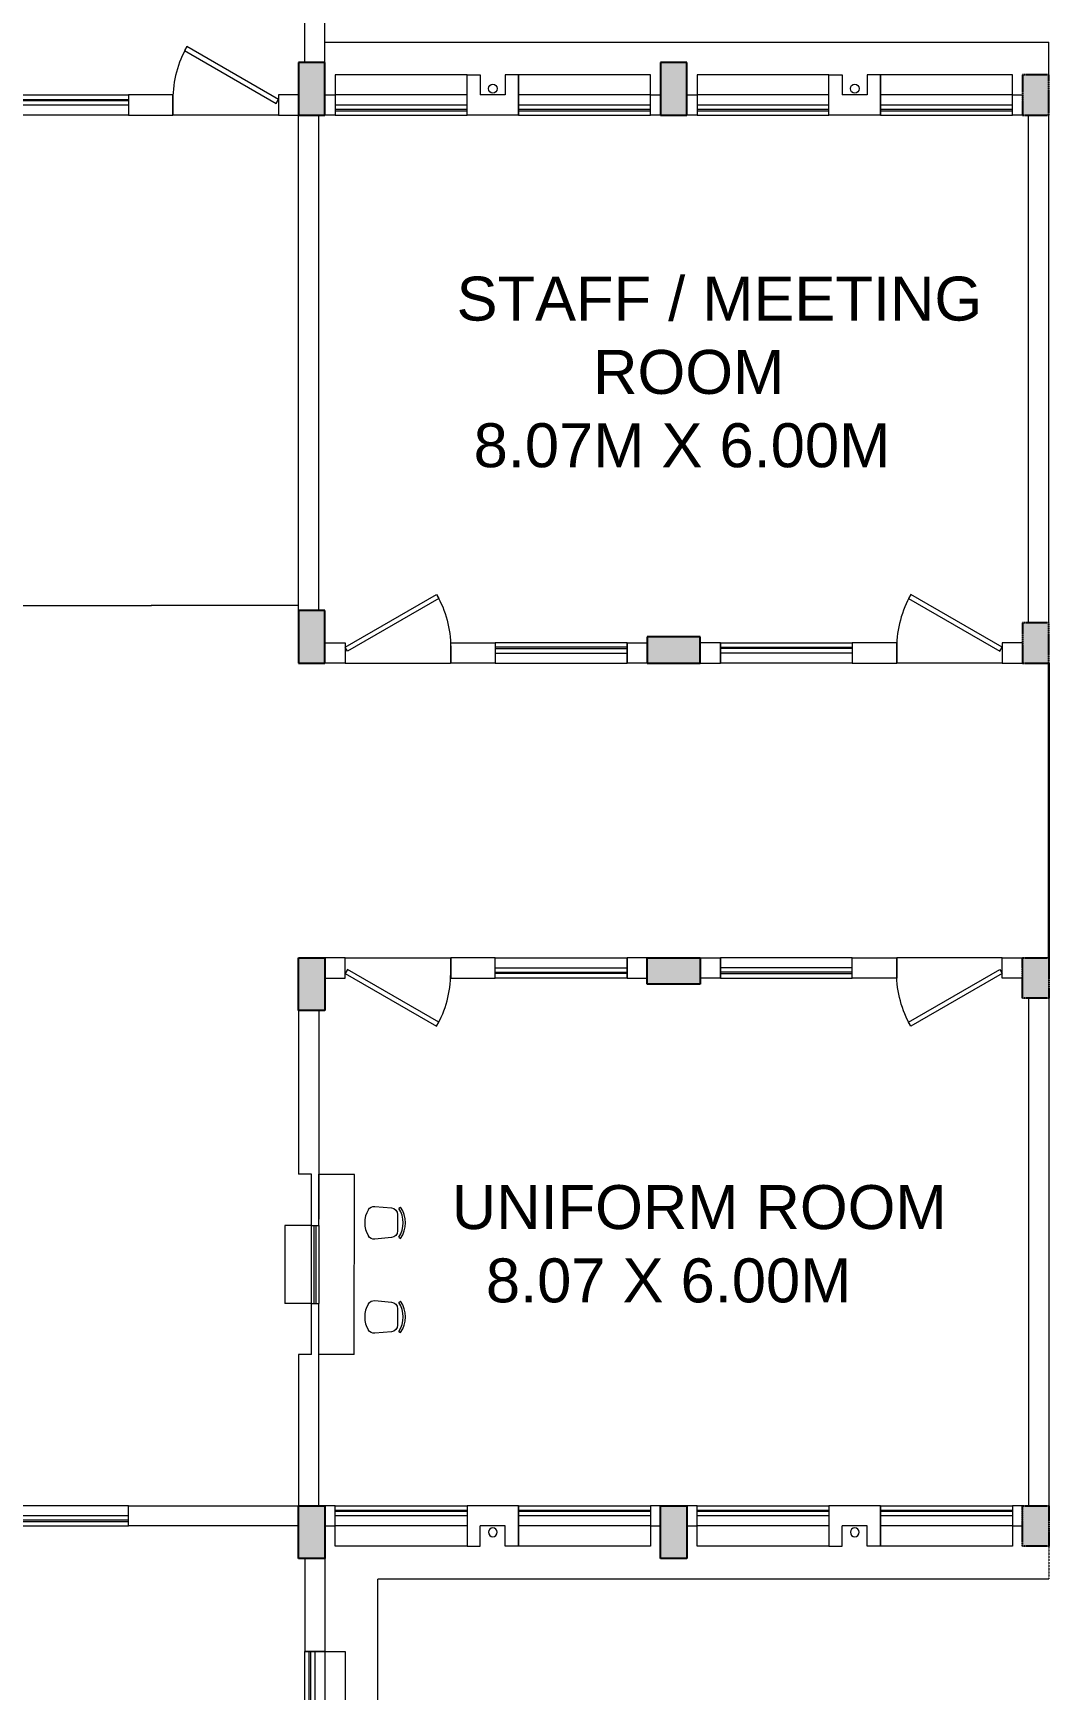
# Model space of a CAD drawing. Header units: inches. Extents: x 719368 to 6315912, y -2624014 to 446967.
# Drawn here: x 6109531 to 6121079, y -2146891 to -2128055 of the extents above; entities that cross this region are included whole.
import ezdxf
from ezdxf.lldxf.tags import DXFTag

# ---------------------------------------------------------------- set-up
doc = ezdxf.new("R2010")
doc.units = ezdxf.units.IN
doc.header["$LTSCALE"] = 20
doc.header["$MEASUREMENT"] = 0
doc.header["$PDMODE"] = 3
doc.linetypes.add('CENTER2', pattern=[1.125, 0.75, -0.125, 0.125, -0.125])
doc.linetypes.add('DASHED2', pattern=[0.375, 0.25, -0.125])
doc.layers.get('0').update_dxf_attribs({"color": 51, "lineweight": 30})
doc.layers.get('Defpoints').update_dxf_attribs({"lineweight": 25})
for name, color, linetype, lineweight in [('CLL LEV.', 252, 'Continuous', 18), ('COL HATCH', 254, 'Continuous', 5), ('COLUMN', 2, 'Continuous', 25), ('DIM', 7, 'Continuous', 13), ('DOOR', 43, 'Continuous', 13), ('FIXTURE', 15, 'DASHDOT', 9), ('Furniture', 13, 'Continuous', 13), ('PROJ.', 30, 'DASHED2', 13), ('Text', 7, 'Continuous', 15), ('Ventilator', 6, 'DASHED', 20), ('WALL', 1, 'Continuous', 18), ('window', 71, 'Continuous', 18), ('Window-Wall', 7, 'Continuous', 20)]:
    doc.layers.add(name, color=color, linetype=linetype, lineweight=lineweight)
doc.layers.add('expension joint', color=248, linetype='Continuous')
doc.styles.add('L120', font='simplex.shx', dxfattribs={"height": 1})
doc.styles.add('Tabrej', font='romans.shx')
tags = doc.linetypes.add('DASHDOT', pattern=[1, 0.5, -0.25, 0, -0.25]).pattern_tags.tags
tags[10:11] = [DXFTag(74, 4), DXFTag(75, 0), DXFTag(340, '0'), DXFTag(46, 1.0), DXFTag(50, 0.0), DXFTag(44, 0.0), DXFTag(45, 0.0)]
tags[8:9] = [DXFTag(74, 4), DXFTag(75, 0), DXFTag(340, '0'), DXFTag(46, 1.0), DXFTag(50, 0.0), DXFTag(44, 0.0), DXFTag(45, 0.0)]
tags[6:7] = [DXFTag(74, 4), DXFTag(75, 0), DXFTag(340, '0'), DXFTag(46, 1.0), DXFTag(50, 0.0), DXFTag(44, 0.0), DXFTag(45, 0.0)]
tags[4:5] = [DXFTag(74, 4), DXFTag(75, 0), DXFTag(340, '0'), DXFTag(46, 1.0), DXFTag(50, 0.0), DXFTag(44, 0.0), DXFTag(45, 0.0)]
tags = doc.linetypes.add('DASHED', pattern=[0.75, 0.5, -0.25]).pattern_tags.tags
tags[6:7] = [DXFTag(74, 4), DXFTag(75, 0), DXFTag(340, '0'), DXFTag(46, 1.0), DXFTag(50, 0.0), DXFTag(44, 0.0), DXFTag(45, 0.0)]
tags[4:5] = [DXFTag(74, 4), DXFTag(75, 0), DXFTag(340, '0'), DXFTag(46, 1.0), DXFTag(50, 0.0), DXFTag(44, 0.0), DXFTag(45, 0.0)]
doc.dimstyles.new('DIM', dxfattribs={"dimtxt": 0.8, "dimasz": 0.4, "dimexe": 0.18, "dimexo": 0.0625, "dimgap": 0.1, "dimtad": 0, "dimdec": 3, "dimzin": 0, "dimdsep": 46, "dimtxsty": 'Tabrej', "dimcen": 0, "dimclrd": 251, "dimclre": 256, "dimclrt": 7, "dimadec": 0, "dimazin": 0, "dimtfac": 1, "dimtdec": 3, "dimtofl": 0, "dimtmove": 0, "dimatfit": 3, "dimfxl": 1, "dimtolj": 1, "dimtzin": 0, "dimlwd": -1, "dimlwe": -1, "dimarcsym": 0})

# ---------------------------------------------------------------- blocks, each defined once
blk = doc.blocks.new('VENTILATOR')
at = {"layer": 'Ventilator', "ltscale": 0.02}
for p, q in [((-0.18, -1.5), (-0.18, 0)), ((-0.165, 0), (-0.165, -1.5))]:
    blk.add_line(p, q, dxfattribs=at)
at = {"layer": 'Window-Wall'}
for p, q in [((-0.23, 0), (0, 0)), ((-0.23, -1.5), (-0.23, 0)), ((-0.115, 0), (-0.115, -1.5)), ((0, 0), (0, -1.5)), ((-0.23, -1.5), (0, -1.5))]:
    blk.add_line(p, q, dxfattribs=at)
blk = doc.blocks.new('*U81')
for p, q in [((0, 0), (0, 6)), ((40, 0), (40, 6))]:
    blk.add_line(p, q)
blk.add_lwpolyline([(0, 0), (34.64, -20), (35.52, -18.48), (0.88, 1.52)], close=True)
blk.add_arc((0, 0), 40, 330, 360)
blk = doc.blocks.new('New Doors')
at = {"layer": 'DOOR'}
blk.add_line((0, 0.18), (1.199, 0.18), dxfattribs=at)
at = {"layer": 'DOOR', "xscale": 0.0299845412869386, "yscale": 0.0299845412869386, "zscale": 0.0299845412869386}
blk.add_blockref('*U81', (0, 0), dxfattribs=at)
blk = doc.blocks.new('1.5 M Window')
at = {"layer": 'CLL LEV.'}
for p, q in [((-0.23, 0), (-0.46, 0)), ((-0.46, 0), (-0.46, -1.5)), ((-0.46, -1.5), (-0.23, -1.5))]:
    blk.add_line(p, q, dxfattribs=at)
at = {"layer": 'window'}
for p, q in [((-0.065, 0), (-0.065, -1.5)), ((-0.05, -1.5), (-0.05, 0))]:
    blk.add_line(p, q, dxfattribs=at)
at = {"layer": 'Window-Wall'}
for p, q in [((0, 0), (-0.23, 0)), ((-0.23, 0), (-0.23, -1.5)), ((-0.115, 0), (-0.115, -1.5)), ((0, -1.5), (0, 0)), ((-0.23, -1.5), (0, -1.5))]:
    blk.add_line(p, q, dxfattribs=at)
blk = doc.blocks.new('New Shaft')
at = {"layer": 'FIXTURE'}
blk.add_circle((0.327, -0.302), 0.05, dxfattribs=at)
at = {"layer": 'WALL'}
for p, q in [((0.035, 0), (0.62, 0)), ((0.035, 0), (0.035, -0.46)), ((0.62, 0), (0.62, -0.46)), ((0.185, -0.46), (0.185, -0.23)), ((0.185, -0.23), (0.47, -0.23)), ((0.47, -0.46), (0.47, -0.23)), ((0.035, -0.46), (0.185, -0.46)), ((0.62, -0.46), (0.47, -0.46))]:
    blk.add_line(p, q, dxfattribs=at)
blk = doc.blocks.new('*D722')
at = {"layer": 'Defpoints', "color": 0, "transparency": 16777216}
for p in [(6109199, -2134563), (6109199, -2135218), (6112549, -2135218)]:
    blk.add_point(p, dxfattribs=at)
at = {"layer": 'DIM', "transparency": 16777216}
for p, q in [((6109199, -2135218), (6109199, -2134563)), ((6112549, -2135218), (6112549, -2134563))]:
    blk.add_line(p, q, dxfattribs=at)
at = {"layer": 'DIM', "color": 251, "transparency": 16777216}
for p, q in [((6109199, -2134563), (6110871, -2134563)), ((6112549, -2134563), (6110877, -2134563))]:
    blk.add_line(p, q, dxfattribs=at)
for points in [[(6109199, -2134563), (6109199, -2134564), (6109199, -2134563)], [(6112549, -2134563), (6112549, -2134564), (6112549, -2134563)]]:
    blk.add_solid(points, dxfattribs=at)
at = {"layer": 'DIM', "color": 7, "transparency": 16777216, "insert": (6110874, -2134563), "char_height": 0.5, "attachment_point": 5, "style": 'Tabrej'}
blk.add_mtext('\\A1;3350.000\\P [10990\'-10"]', dxfattribs=at)
blk = doc.blocks.new('chair1')
for p, q in [((527, 224), (556, 243)), ((527, -224), (556, -243))]:
    blk.add_line(p, q)
blk.add_lwpolyline([(58, 204, -0.283804), (155, 253), (416, 230, -0.389031), (510, 127), (510, -127, -0.389031), (416, -230), (155, -253, -0.283804), (58, -204)], format="xyb")
for centre, radius, start, end in [((390, 0), 390, 148.3892, 211.6108), ((201, 0), 396, 325.6197, 34.3803), ((201, 0), 430, 325.6197, 34.3803)]:
    blk.add_arc(centre, radius, start, end)

msp = doc.modelspace()

# ---------------------------------------------------------------- hatches: boundary and pattern name
at = {"layer": 'COL HATCH'}
h = msp.add_hatch(color=3, dxfattribs=at)
h.dxf.hatch_style = 1
h.paths.add_polyline_path([(6112848.9475, -2128387.691), (6112548.9475, -2128387.691), (6112548.9475, -2128987.691), (6112848.9475, -2128987.691)])
h = msp.add_hatch(color=3, dxfattribs=at)
h.dxf.hatch_style = 1
h.paths.add_polyline_path([(6116963.9474, -2128387.691), (6116663.9474, -2128387.691), (6116663.9474, -2128987.691), (6116963.9474, -2128987.691)])
at = {"layer": 'COL HATCH', "linetype": 'CENTER2'}
h = msp.add_hatch(color=3, dxfattribs=at)
h.dxf.hatch_style = 1
h.paths.add_polyline_path([(6121078.9475, -2128527.7364), (6120778.9475, -2128527.7364), (6120778.9475, -2128987.7364), (6121078.9475, -2128987.7364)])
at = {"layer": 'COL HATCH'}
h = msp.add_hatch(color=3, dxfattribs=at)
h.dxf.hatch_style = 1
h.paths.add_polyline_path([(6112848.9475, -2134617.691), (6112548.9475, -2134617.691), (6112548.9475, -2135217.691), (6112848.9475, -2135217.691)])
h = msp.add_hatch(color=3, dxfattribs=at)
h.dxf.hatch_style = 1
h.paths.add_polyline_path([(6117113.9475, -2135217.6457), (6117113.9475, -2134917.6457), (6116513.9475, -2134917.6457), (6116513.9475, -2135217.6457)])
at = {"layer": 'COL HATCH', "linetype": 'CENTER2'}
h = msp.add_hatch(color=3, dxfattribs=at)
h.dxf.hatch_style = 1
h.paths.add_polyline_path([(6121078.9475, -2134757.691), (6120778.9475, -2134757.691), (6120778.9475, -2135217.691), (6121078.9475, -2135217.691)])
at = {"layer": 'COL HATCH'}
h = msp.add_hatch(color=3, dxfattribs=at)
h.dxf.hatch_style = 1
h.paths.add_polyline_path([(6112848.9475, -2139167.691), (6112548.9475, -2139167.691), (6112548.9475, -2138567.691), (6112848.9475, -2138567.691)])
h = msp.add_hatch(color=3, dxfattribs=at)
h.dxf.hatch_style = 1
h.paths.add_polyline_path([(6117113.9475, -2138567.7364), (6117113.9475, -2138867.7364), (6116513.9475, -2138867.7364), (6116513.9475, -2138567.7364)])
at = {"layer": 'COL HATCH', "linetype": 'CENTER2'}
h = msp.add_hatch(color=3, dxfattribs=at)
h.dxf.hatch_style = 1
h.paths.add_polyline_path([(6121078.9475, -2139027.691), (6120778.9475, -2139027.691), (6120778.9475, -2138567.691), (6121078.9475, -2138567.691)])
at = {"layer": 'COL HATCH'}
h = msp.add_hatch(color=3, dxfattribs=at)
h.dxf.hatch_style = 1
h.paths.add_polyline_path([(6112848.9475, -2145397.691), (6112548.9475, -2145397.691), (6112548.9475, -2144797.691), (6112848.9475, -2144797.691)])
h = msp.add_hatch(color=3, dxfattribs=at)
h.dxf.hatch_style = 1
h.paths.add_polyline_path([(6116963.9474, -2145397.691), (6116663.9474, -2145397.691), (6116663.9474, -2144797.691), (6116963.9474, -2144797.691)])
at = {"layer": 'COL HATCH', "linetype": 'CENTER2'}
h = msp.add_hatch(color=3, dxfattribs=at)
h.dxf.hatch_style = 1
h.paths.add_polyline_path([(6121078.9475, -2145257.6457), (6120778.9475, -2145257.6457), (6120778.9475, -2144797.6457), (6121078.9475, -2144797.6457)])

# ---------------------------------------------------------------- linework, layer by layer
at = {"layer": 'CLL LEV.'}
for p, q in [((6112694.5723, -2141609.8165), (6112394.5723, -2141609.8165)), ((6112394.5723, -2141609.8165), (6112394.5723, -2142497.59)), ((6112694.5724, -2142497.59), (6112394.5723, -2142497.59))]:
    msp.add_line(p, q, dxfattribs=at)
at = {"layer": 'COLUMN', "color": 3}
for p, q in [((6112548.9475, -2128387.691), (6112548.9475, -2128987.691)), ((6112848.9475, -2128387.691), (6112548.9475, -2128387.691)), ((6112848.9475, -2128987.691), (6112848.9475, -2128387.691)), ((6116663.9474, -2128387.691), (6116663.9474, -2128987.691)), ((6116963.9474, -2128387.691), (6116663.9474, -2128387.691)), ((6116963.9474, -2128987.691), (6116963.9474, -2128387.691)), ((6112548.9475, -2128987.691), (6112848.9475, -2128987.691)), ((6116663.9474, -2128987.691), (6116963.9474, -2128987.691)), ((6112548.9475, -2134617.691), (6112548.9475, -2135217.691)), ((6112848.9475, -2134617.691), (6112548.9475, -2134617.691)), ((6112848.9475, -2135217.691), (6112848.9475, -2134617.691)), ((6117113.9475, -2134917.6457), (6116513.9475, -2134917.6457)), ((6116513.9475, -2134917.6457), (6116513.9475, -2135217.6457)), ((6117113.9475, -2135217.6457), (6117113.9475, -2134917.6457)), ((6112548.9475, -2135217.691), (6112848.9475, -2135217.691)), ((6116513.9475, -2135217.6457), (6117113.9475, -2135217.6457)), ((6112548.9475, -2139167.691), (6112548.9475, -2138567.691)), ((6112548.9475, -2138567.691), (6112848.9475, -2138567.691)), ((6112848.9475, -2138567.691), (6112848.9475, -2139167.691)), ((6116513.9475, -2138867.7364), (6116513.9475, -2138567.7364)), ((6116513.9475, -2138567.7364), (6117113.9475, -2138567.7364)), ((6117113.9475, -2138567.7364), (6117113.9475, -2138867.7364)), ((6117113.9475, -2138867.7364), (6116513.9475, -2138867.7364)), ((6112848.9475, -2139167.691), (6112548.9475, -2139167.691)), ((6112548.9475, -2145397.691), (6112548.9475, -2144797.691)), ((6112548.9475, -2144797.691), (6112848.9475, -2144797.691)), ((6112848.9475, -2144797.691), (6112848.9475, -2145397.691)), ((6116663.9474, -2145397.691), (6116663.9474, -2144797.691)), ((6116663.9474, -2144797.691), (6116963.9474, -2144797.691)), ((6116963.9474, -2144797.691), (6116963.9474, -2145397.691)), ((6112848.9475, -2145397.691), (6112548.9475, -2145397.691)), ((6116963.9474, -2145397.691), (6116663.9474, -2145397.691))]:
    msp.add_line(p, q, dxfattribs=at)
at = {"layer": 'COLUMN', "color": 3, "linetype": 'CENTER2'}
for points in [[(6121078.9475, -2128527.7364), (6120778.9475, -2128527.7364), (6120778.9475, -2128987.7364), (6121078.9475, -2128987.7364), (6121078.9475, -2128527.7364)], [(6121078.9475, -2134757.691), (6120778.9475, -2134757.691), (6120778.9475, -2135217.691), (6121078.9475, -2135217.691), (6121078.9475, -2134757.691)], [(6121078.9475, -2139027.691), (6120778.9475, -2139027.691), (6120778.9475, -2138567.691), (6121078.9475, -2138567.691), (6121078.9475, -2139027.691)], [(6121078.9475, -2145257.6457), (6120778.9475, -2145257.6457), (6120778.9475, -2144797.6457), (6121078.9475, -2144797.6457), (6121078.9475, -2145257.6457)]]:
    msp.add_lwpolyline(points, dxfattribs=at)
at = {"layer": 'expension joint'}
for p, q in [((6121078.9475, -2135217.691), (6121078.9475, -2138567.691)), ((6121078.9475, -2138567.691), (6121078.9475, -2135217.691))]:
    msp.add_line(p, q, dxfattribs=at)
at = {"layer": 'Furniture', "ltscale": 10000}
for p, q in [((6113184.7039, -2141030.3224), (6112778.9475, -2141030.3224)), ((6113181.4655, -2143077.0841), (6113184.7039, -2141030.3224)), ((6113181.4655, -2143077.0841), (6112778.9475, -2143077.0841))]:
    msp.add_line(p, q, dxfattribs=at)
at = {"layer": 'PROJ.'}
for p, q in [((6112848.9475, -2128757.6683), (6112848.9475, -2128157.6683)), ((6112848.9475, -2128157.6683), (6121078.9475, -2128157.6683)), ((6121078.9475, -2128527.7364), (6121078.9475, -2128157.6683)), ((6113448.9475, -2145627.691), (6121078.9475, -2145627.691)), ((6113448.9475, -2151097.691), (6113448.9475, -2145627.691))]:
    msp.add_line(p, q, dxfattribs=at)
at = {"layer": 'PROJ.', "ltscale": 0.05}
msp.add_line((6121078.9475, -2145027.691), (6121078.9475, -2145627.691), dxfattribs=at)
at = {"layer": 'WALL'}
for p, q in [((6112618.9475, -2128387.7364), (6112618.9475, -2122687.691)), ((6112848.9475, -2128387.7364), (6112848.9475, -2122687.691)), ((6112548.9475, -2134617.691), (6112548.9475, -2128987.6457)), ((6112778.9475, -2134617.691), (6112778.9475, -2128987.6457)), ((6120848.9475, -2134757.691), (6120848.9475, -2128987.691)), ((6121078.9475, -2134757.691), (6121078.9475, -2128987.691)), ((6120848.9475, -2139027.691), (6120848.9475, -2144797.691)), ((6121078.9475, -2139027.691), (6121078.9475, -2144797.691)), ((6112548.9475, -2139167.691), (6112548.9475, -2141029.5392)), ((6112778.9475, -2139167.691), (6112778.9475, -2141538.827)), ((6112694.5723, -2141029.5392), (6112548.9475, -2141029.5392)), ((6112694.5723, -2141609.8165), (6112694.5723, -2141029.5392)), ((6112778.9475, -2141609.8165), (6112778.9475, -2141029.5392)), ((6112694.5723, -2141609.8165), (6112778.9475, -2141609.8165)), ((6112694.5723, -2143077.0841), (6112694.5723, -2142497.59)), ((6112694.5723, -2142497.59), (6112778.9475, -2142497.59)), ((6112778.9475, -2144797.691), (6112778.9475, -2142497.59)), ((6112548.9475, -2143077.0841), (6112548.9475, -2144797.691)), ((6112694.5723, -2143077.0841), (6112548.9475, -2143077.0841)), ((6112618.9475, -2145397.691), (6112618.9475, -2146455.2137)), ((6112848.9475, -2145397.691), (6112848.9475, -2146455.2137)), ((6112848.9475, -2146455.2137), (6112618.9475, -2146455.2137))]:
    msp.add_line(p, q, dxfattribs=at)
for points in [[(6111119.5659, -2128987.8854), (6111119.5659, -2128757.691), (6110613.9475, -2128757.691), (6110613.9475, -2128987.8854)], [(6114278.3292, -2135217.8401), (6114278.3292, -2134987.6457), (6114783.9475, -2134987.6457), (6114783.9475, -2135217.8401)], [(6119349.5659, -2135217.8401), (6119349.5659, -2134987.6457), (6118843.9475, -2134987.6457), (6118843.9475, -2135217.8401)], [(6114278.3292, -2138567.542), (6114278.3292, -2138797.7364), (6114783.9475, -2138797.7364), (6114783.9475, -2138567.542)], [(6119349.5659, -2138567.542), (6119349.5659, -2138797.7364), (6118843.9475, -2138797.7364), (6118843.9475, -2138567.542)]]:
    msp.add_lwpolyline(points, close=True, dxfattribs=at)
for points in [[(6112548.9475, -2128987.691), (6112548.9475, -2128757.691), (6112318.9475, -2128757.691), (6112318.9475, -2128987.691), (6112548.9475, -2128987.691)], [(6112963.9475, -2128757.6683), (6112963.9475, -2128987.6683), (6112848.9475, -2128987.6683), (6112848.9475, -2128757.6683), (6112963.9475, -2128757.6683)], [(6112963.9475, -2128757.691), (6112963.9475, -2128987.691), (6112848.9475, -2128987.691), (6112848.9475, -2128757.691), (6112963.9475, -2128757.691)], [(6116663.9474, -2128757.691), (6116663.9474, -2128987.691), (6116548.9474, -2128987.691), (6116548.9474, -2128757.691), (6116663.9474, -2128757.691)], [(6117078.9475, -2128757.691), (6117078.9475, -2128987.691), (6116963.9475, -2128987.691), (6116963.9475, -2128757.691), (6117078.9475, -2128757.691)], [(6120778.9475, -2128757.691), (6120778.9475, -2128987.691), (6120663.9475, -2128987.691), (6120663.9475, -2128757.691), (6120778.9475, -2128757.691)], [(6112848.9475, -2135217.6457), (6112848.9475, -2134987.6457), (6113078.9475, -2134987.6457), (6113078.9475, -2135217.6457), (6112848.9475, -2135217.6457)], [(6116283.9475, -2135217.6457), (6116283.9475, -2134987.6457), (6116513.9475, -2134987.6457), (6116513.9475, -2135217.6457), (6116283.9475, -2135217.6457)], [(6117343.9475, -2135217.6457), (6117343.9475, -2134987.6457), (6117113.9475, -2134987.6457), (6117113.9475, -2135217.6457), (6117343.9475, -2135217.6457)], [(6120778.9475, -2135217.6457), (6120778.9475, -2134987.6457), (6120548.9475, -2134987.6457), (6120548.9475, -2135217.6457), (6120778.9475, -2135217.6457)], [(6112848.9475, -2138567.7364), (6112848.9475, -2138797.7364), (6113078.9475, -2138797.7364), (6113078.9475, -2138567.7364), (6112848.9475, -2138567.7364)], [(6116283.9475, -2138567.7364), (6116283.9475, -2138797.7364), (6116513.9475, -2138797.7364), (6116513.9475, -2138567.7364), (6116283.9475, -2138567.7364)], [(6117343.9475, -2138567.7364), (6117343.9475, -2138797.7364), (6117113.9475, -2138797.7364), (6117113.9475, -2138567.7364), (6117343.9475, -2138567.7364)], [(6120778.9475, -2138567.7364), (6120778.9475, -2138797.7364), (6120548.9475, -2138797.7364), (6120548.9475, -2138567.7364), (6120778.9475, -2138567.7364)], [(6112548.9475, -2144797.691), (6112548.9475, -2145027.691), (6110613.9475, -2145027.691), (6110613.9475, -2144797.691), (6112548.9475, -2144797.691)], [(6112963.9475, -2145027.691), (6112963.9475, -2144797.691), (6112848.9475, -2144797.691), (6112848.9475, -2145027.691), (6112963.9475, -2145027.691)], [(6112963.9475, -2145027.7137), (6112963.9475, -2144797.7137), (6112848.9475, -2144797.7137), (6112848.9475, -2145027.7137), (6112963.9475, -2145027.7137)], [(6116663.9474, -2145027.691), (6116663.9474, -2144797.691), (6116548.9474, -2144797.691), (6116548.9474, -2145027.691), (6116663.9474, -2145027.691)], [(6117078.9475, -2145027.691), (6117078.9475, -2144797.691), (6116963.9475, -2144797.691), (6116963.9475, -2145027.691), (6117078.9475, -2145027.691)], [(6120778.9475, -2145027.691), (6120778.9475, -2144797.691), (6120663.9475, -2144797.691), (6120663.9475, -2145027.691), (6120778.9475, -2145027.691)]]:
    msp.add_lwpolyline(points, dxfattribs=at)
at = {"layer": 'window', "ltscale": 0.05}
for p, q in [((6112727.1825, -2142497.59), (6112727.1825, -2141609.8165)), ((6112750.2057, -2142497.59), (6112750.2057, -2141609.8165))]:
    msp.add_line(p, q, dxfattribs=at)
at = {"layer": 'Window-Wall'}
for p, q in [((6112694.5724, -2142497.59), (6112694.5724, -2141609.8165)), ((6112778.9475, -2141609.8165), (6112778.9475, -2142497.59))]:
    msp.add_line(p, q, dxfattribs=at)

# ---------------------------------------------------------------- block references
at = {"layer": 'Furniture', "ltscale": 10000, "xscale": 0.733697047457099, "yscale": 0.733697047457099, "zscale": 0.733697047457099}
for p in [(6113300.5533, -2141580.6674, 1.891), (6113300.5533, -2142651.2982, 1.891)]:
    msp.add_blockref('chair1', p, dxfattribs=at)
at = {"layer": 'WALL', "yscale": 1000, "zscale": 1000}
for name, p, xscale, rotation in [('New Doors', (6112318.9475, -2128807.9782), 1000, 180), ('New Shaft', (6115083.9475, -2128987.691), 1000, 180), ('New Shaft', (6119198.9475, -2128987.691), 1000, 180), ('VENTILATOR', (6110613.9475, -2128987.691), 1000, 270), ('New Doors', (6113078.9475, -2135037.9328), -1000, 180), ('New Doors', (6120548.9475, -2135037.9328), 1000, 180), ('VENTILATOR', (6114783.9475, -2135217.6457), -1000, 90), ('VENTILATOR', (6118843.9475, -2135217.6457), 1000, 270), ('VENTILATOR', (6114783.9475, -2138567.7364), 1000, 90), ('VENTILATOR', (6118843.9475, -2138567.7364), -1000, 270), ('VENTILATOR', (6110613.9475, -2144797.691), -1000, 270)]:
    msp.add_blockref(name, p, dxfattribs=dict(at, xscale=xscale, rotation=rotation))
for name, p, xscale in [('New Doors', (6113078.9475, -2138747.4492), 1000), ('New Doors', (6120548.9475, -2138747.4492), -1000), ('New Shaft', (6115083.9475, -2144797.691), -1000), ('New Shaft', (6119198.9475, -2144797.691), -1000)]:
    msp.add_blockref(name, p, dxfattribs=dict(at, xscale=xscale))
at = {"layer": 'Window-Wall', "yscale": 1000, "zscale": 1000, "rotation": 270}
for p, xscale in [((6114463.9475, -2128987.691), 1000), ((6116548.9475, -2128987.691), 1000), ((6118578.9475, -2128987.691), 1000), ((6120663.9475, -2128987.691), 1000), ((6114463.9475, -2144797.691), -1000), ((6116548.9475, -2144797.691), -1000), ((6118578.9475, -2144797.691), -1000), ((6120663.9475, -2144797.691), -1000)]:
    msp.add_blockref('1.5 M Window', p, dxfattribs=dict(at, xscale=xscale))
at = {"layer": 'Window-Wall', "xscale": -1000, "yscale": 1000, "zscale": 1000}
msp.add_blockref('1.5 M Window', (6112618.9475, -2146455.2137), dxfattribs=at)

# ---------------------------------------------------------------- texts
at = {"layer": 'Text', "lineweight": 30, "char_height": 500, "width": 9930.81553, "attachment_point": 1, "style": 'L120'}
for s, insert in [('{\\fArial|b0|i0|c0|p34;STAFF / MEETING \\P        ROOM\\P 8.07M X 6.00M}', (6114345.3099, -2130823.2251)), ('{\\fArial|b0|i0|c0|p34;UNIFORM ROOM\\P  8.07 X 6.00M}', (6114290.926, -2141152.3142))]:
    msp.add_mtext(s, dxfattribs=dict(at, insert=insert))

# ---------------------------------------------------------------- dimensions: what is measured, and where the dimension line sits
at = {"layer": 'DIM'}
dim = msp.add_linear_dim(base=(6109198.9475, -2134563.4847), p1=(6112548.9475, -2135217.691), p2=(6109198.9475, -2135217.691), text='<>\\P[]', dimstyle='DIM', override={"dimtxt": 0.5, "dimarcsym": 1}, dxfattribs=at)
dim.commit()
dim.dimension.update_dxf_attribs({"geometry": '*D722', "text_midpoint": (6110873.9475, -2134563.4847), "dimtype": 160})

doc.saveas('drawing.dxf')
